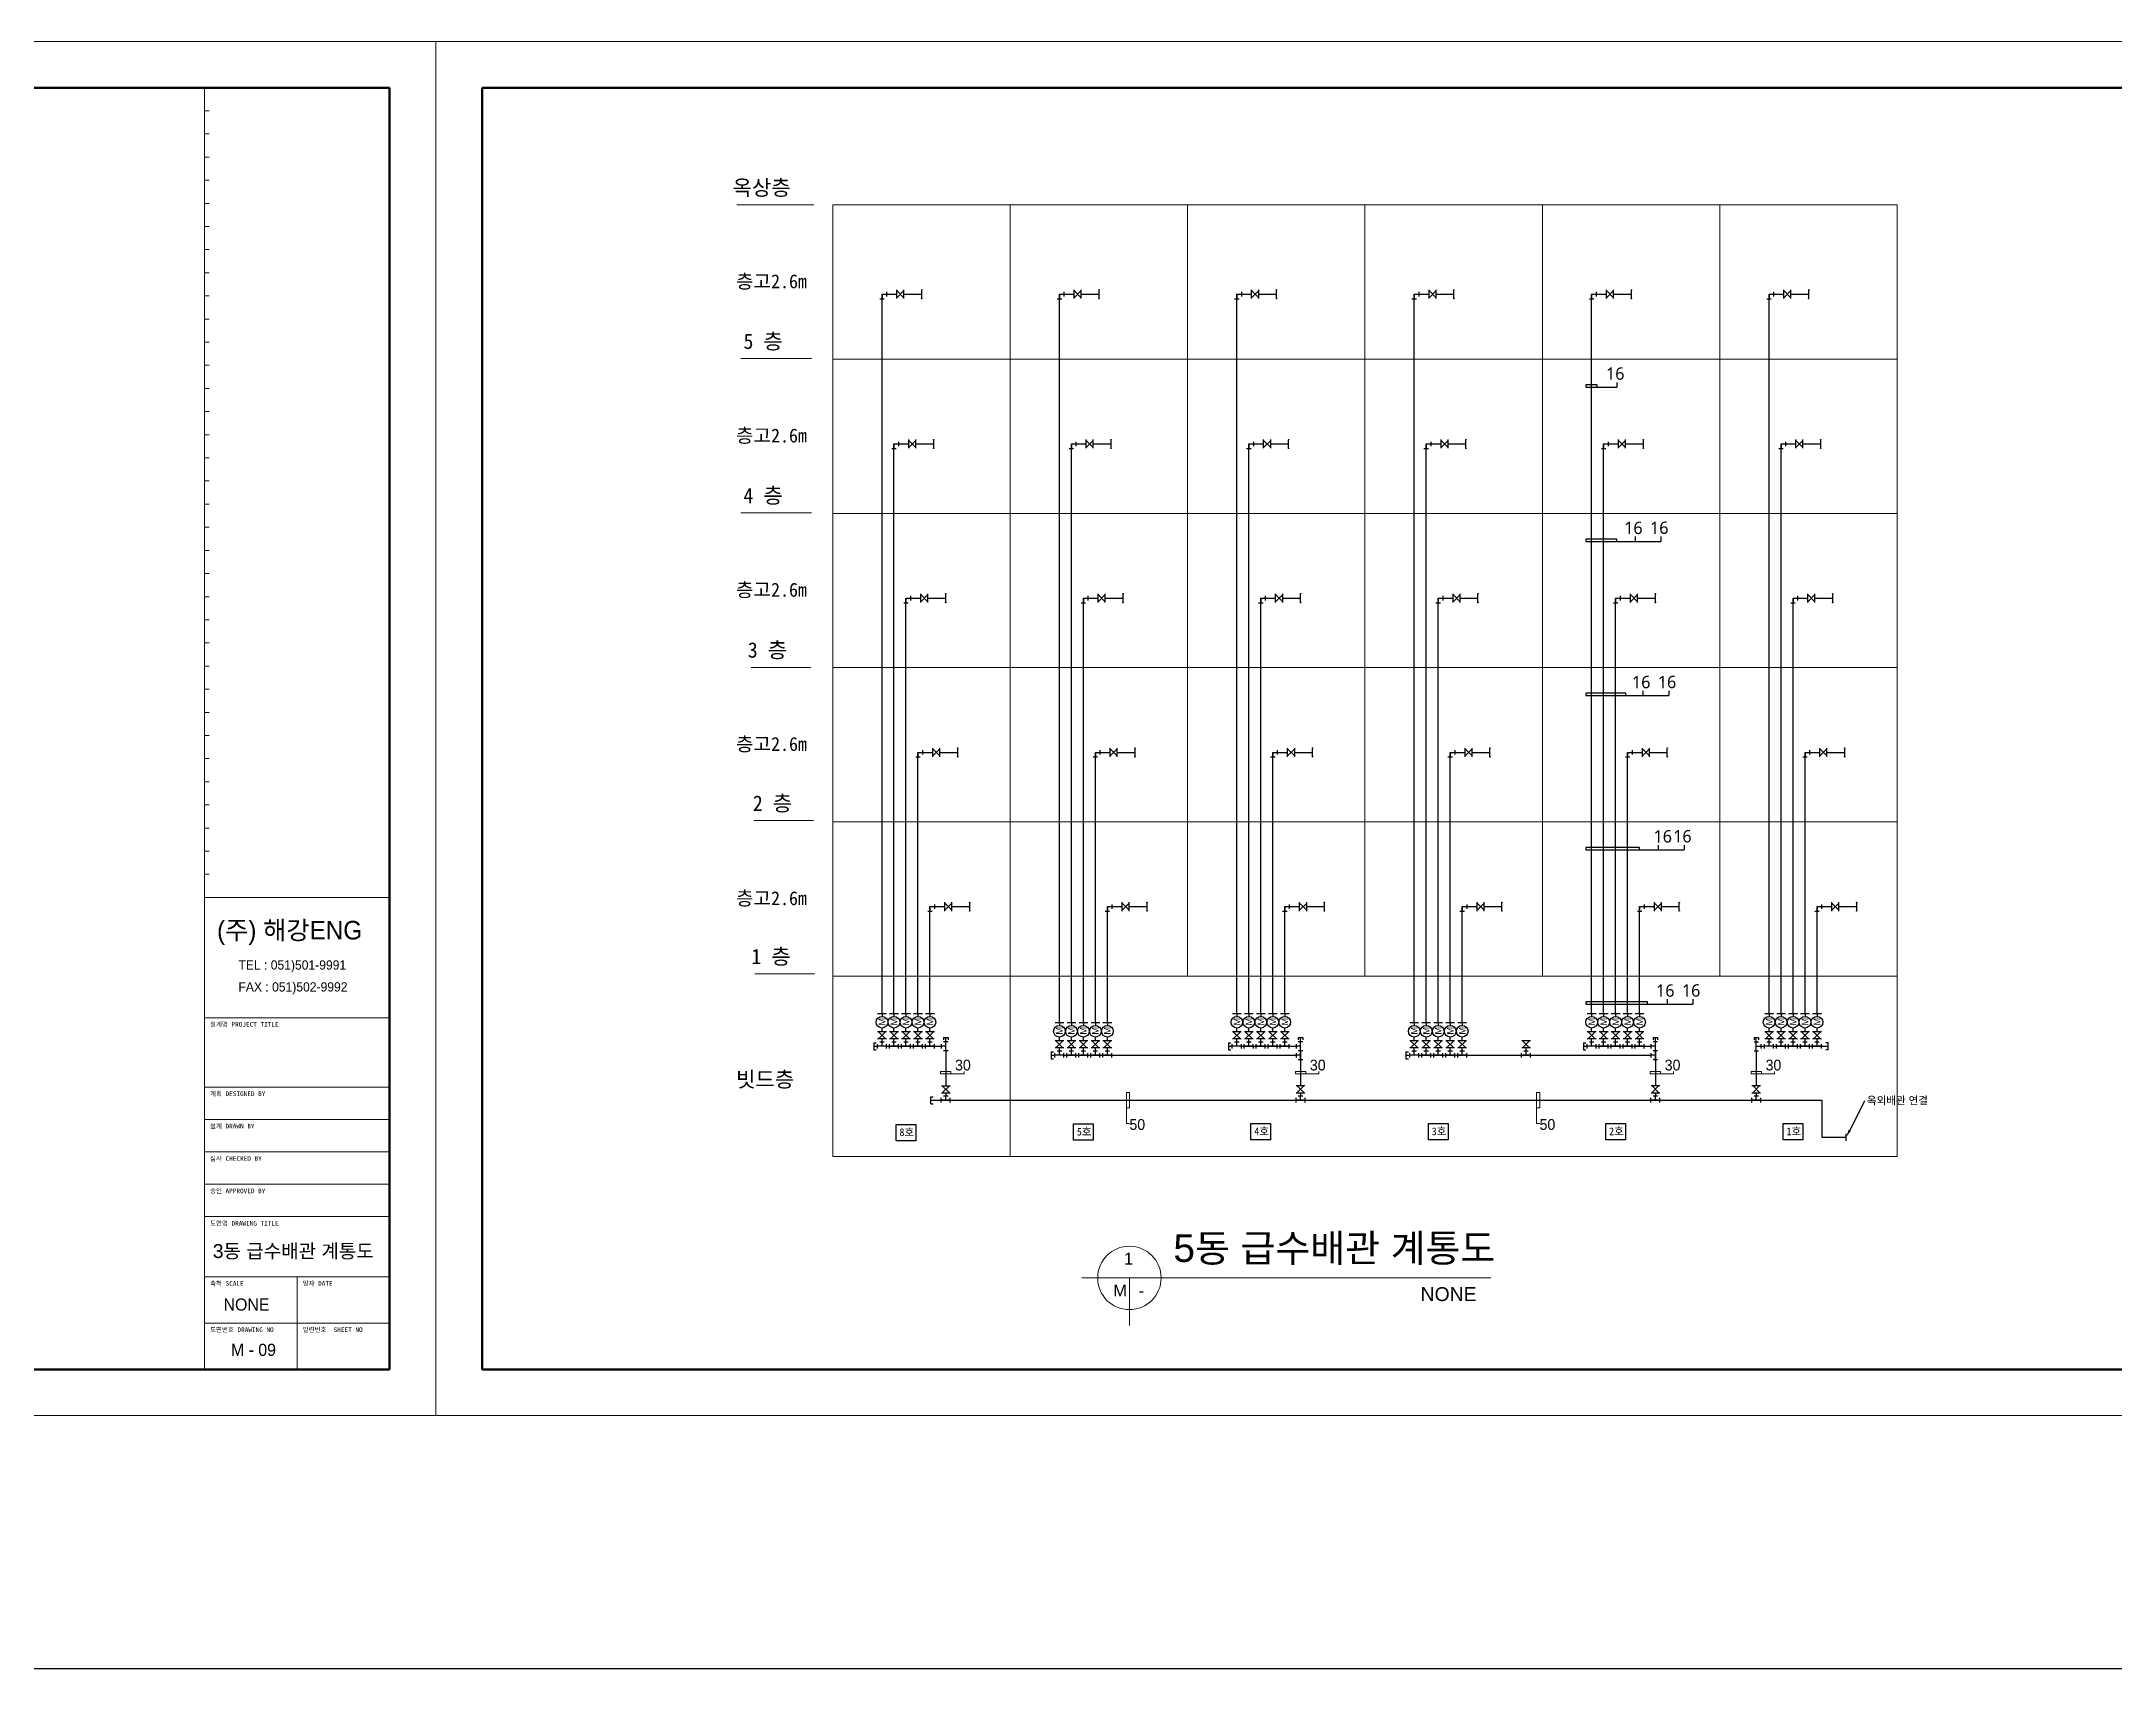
# Model space of a CAD drawing. Header units: millimetres. Extents: x 77978 to 1977917, y -128530 to 383426.
# Drawn here: x 1303329 to 1437707, y 65293 to 170793 of the extents above; entities that cross this region are included whole.
import ezdxf
from ezdxf import colors
from ezdxf.entities.mleader import LeaderData, LeaderLine
from ezdxf.math import Vec2, Vec3

# ---------------------------------------------------------------- set-up
doc = ezdxf.new("R2010")
doc.units = ezdxf.units.MM
doc.header["$LTSCALE"] = 20
doc.layers.get('0').update_dxf_attribs({"lineweight": 0})
for name, color, linetype in [('TEXT', 2, 'Continuous'), ('TXT', 2, 'Continuous'), ('급수부품', 2, 'Continuous')]:
    doc.layers.add(name, color=color, linetype=linetype)
doc.layers.add('급수', color=3, linetype='Continuous', lineweight=30)
doc.layers.add('치수선', color=1, linetype='Continuous', lineweight=0)
doc.styles.add('Arial', font='arial.ttf')
doc.styles.get("Standard").update_dxf_attribs({"font": 'arial.ttf'})
doc.styles.add('TEXT', font='arial.ttf')
doc.styles.add('굴림1', font='', dxfattribs={"height": 1})
doc.styles.add('굴림1000', font='', dxfattribs={"height": 1000})
doc.styles.add('굴림2', font='gulim.ttc', dxfattribs={"height": 2})
doc.styles.add('굴림500', font='', dxfattribs={"height": 500})
doc.styles.add('굴림700', font='gulim.ttc', dxfattribs={"height": 700})
doc.styles.add('수도공사', font='malgun.ttf', dxfattribs={"height": 300})
doc.styles.get('굴림1').set_extended_font_data('GulimChe')
doc.styles.get('굴림1000').set_extended_font_data('GulimChe')
doc.styles.get('굴림500').set_extended_font_data('GulimChe')

# ---------------------------------------------------------------- blocks, each defined once
blk = doc.blocks.new('A$C6c9ffb24')
at = {"layer": '급수부품'}
for p, q in [((0, 226.59), (-156, 226.59)), ((0, -226.59), (-156, -226.59))]:
    blk.add_line(p, q, dxfattribs=at)
at = {"layer": '급수부품', "linetype": 'Continuous'}
blk.add_line((0, -226.59), (0, 226.59), dxfattribs=at)
blk = doc.blocks.new('A$C701459fe')
at = {"layer": '급수부품'}
for p, q in [((0, -283), (0, 284)), ((0, 233), (460, -232)), ((460, 233), (0, -232)), ((460, -283), (460, 284))]:
    blk.add_line(p, q, dxfattribs=at)
blk = doc.blocks.new('A$C7031d5a0')
at = {"layer": '급수부품'}
for p, q in [((-292, -146), (-293, 146)), ((292, 0), (-292, 0)), ((-146, 292), (146, 293)), ((0, 0), (0, 292)), ((293, -146), (292, 146))]:
    blk.add_line(p, q, dxfattribs=at)
blk = doc.blocks.new('A$C510d21a0')
at = {"layer": '급수부품', "color": 2, "linetype": 'ByBlock'}
for p, q in [((284, 1160), (-284, 1160)), ((284, 0), (-284, 0)), ((0, 1160), (0, 993)), ((0, 0), (0, 236))]:
    blk.add_line(p, q, dxfattribs=at)
blk.add_circle((0, 615), 378, dxfattribs=at)
at = {"layer": '급수부품', "linetype": 'ByBlock', "insert": (-211, 392), "char_height": 429, "attachment_point": 1, "rotation": 90, "style": '수도공사'}
blk.add_mtext_dynamic_manual_height_columns('M', width=174.7, gutter_width=841, heights=[0], dxfattribs=at)
blk = doc.blocks.new('G$C5648E7D3')
at = {"layer": '급수부품'}
for p, q in [((-284, 465), (284, 465)), ((-284, 0), (284, 0)), ((-233, 0), (233, 465)), ((-233, 465), (233, 0))]:
    blk.add_line(p, q, dxfattribs=at)
blk = doc.blocks.new('A$C8178ee6f')
at = {"layer": '급수부품'}
for p, q in [((0, 0), (0, -293)), ((0, 0), (293, 0)), ((293, 146), (293, -146)), ((-146, -293), (146, -293))]:
    blk.add_line(p, q, dxfattribs=at)
blk = doc.blocks.new('상수도 도각-다중')
at = {"lineweight": 100}
for p, q in [((123000, 86100), (3000, 86100)), ((3000, 86100), (3000, 3000)), ((123000, 3000), (123000, 86100)), ((3000, 3000), (123000, 3000))]:
    blk.add_line(p, q, dxfattribs=at)
for p, q in [((111000, 84600), (111300, 84600)), ((111000, 83100), (111300, 83100)), ((111000, 81600), (111300, 81600)), ((111000, 80100), (111300, 80100)), ((111000, 78600), (111300, 78600)), ((111000, 77100), (111300, 77100)), ((111000, 75600), (111300, 75600)), ((111000, 74100), (111300, 74100)), ((111000, 72600), (111300, 72600)), ((111000, 71100), (111300, 71100)), ((111000, 69600), (111300, 69600)), ((111000, 68100), (111300, 68100)), ((111000, 66600), (111300, 66600)), ((111000, 65100), (111300, 65100)), ((111000, 63600), (111300, 63600)), ((111000, 62100), (111300, 62100)), ((111000, 60600), (111300, 60600)), ((111000, 59100), (111300, 59100)), ((111000, 57600), (111300, 57600)), ((111000, 56100), (111300, 56100)), ((111000, 54600), (111300, 54600)), ((111000, 53100), (111300, 53100)), ((111000, 51600), (111300, 51600)), ((111000, 50100), (111300, 50100)), ((111000, 48600), (111300, 48600)), ((111000, 47100), (111300, 47100)), ((111000, 45600), (111300, 45600)), ((111000, 44100), (111300, 44100)), ((111000, 42600), (111300, 42600)), ((111000, 41100), (111300, 41100)), ((111000, 39600), (111300, 39600)), ((111000, 38100), (111300, 38100)), ((111000, 36600), (111300, 36600)), ((111000, 35100), (111300, 35100)), ((111000, 33600), (123000, 33600)), ((117000, 9000), (117000, 3000))]:
    blk.add_line(p, q)
at = {"lineweight": 9}
for p, q in [((111000, 25800), (123000, 25800)), ((111000, 21300), (123000, 21300)), ((111000, 19200), (123000, 19200)), ((111000, 17100), (123000, 17100)), ((111000, 15000), (123000, 15000)), ((111000, 12900), (123000, 12900)), ((111000, 9000), (123000, 9000)), ((111000, 6000), (123000, 6000))]:
    blk.add_line(p, q, dxfattribs=at)
for points in [[(0, 0), (126000, 0), (126000, 89100), (0, 89100)], [(111000, 86100), (111300, 86100)]]:
    blk.add_lwpolyline(points, close=True)
blk.add_lwpolyline([(111000, 3000), (111000, 33600), (111000, 86100)])
at = {"attachment_point": 1}
for s, width, gutter_width, insert, char_height, style in [('(주) 해강ENG', 10184.59, 5000, (111815, 32076), 1200, '굴림2'), ('TEL : 051)501-9991', 8798.85, 5000, (113201, 29520), 600, '굴림2'), ('FAX : 051)502-9992', 8798.94, 5000, (113201, 28098), 600, '굴림2'), ('설계명 PROJECT TITLE', 4641.75, 2500, (111358, 25522), 300, '굴림1'), ('계획 DESIGNED BY', 4641.75, 2500, (111358, 21022), 300, '굴림1'), ('설계 DRAWN BY', 4641.75, 2500, (111358, 18922), 300, '굴림1'), ('심사 CHECKED BY', 4641.75, 2500, (111358, 16822), 300, '굴림1'), ('승인 APPROVED BY', 4641.75, 2500, (111358, 14722), 300, '굴림1'), ('도면명 DRAWING TITLE', 4641.75, 2500, (111358, 12622), 300, '굴림1'), ('축척 SCALE', 3385.63, 2500, (111358, 8722), 300, '굴림1'), ('일자 DATE', 3016.89, 2500, (117358, 8722), 300, '굴림1'), ('도면번호 DRAWING NO', 4125.03, 2500, (111358, 5722), 300, '굴림1'), ('일련번호  SHEET NO', 3753.35, 2500, (117358, 5722), 300, '굴림1')]:
    blk.add_mtext_dynamic_manual_height_columns(s, width=width, gutter_width=gutter_width, heights=[0], dxfattribs=dict(at, insert=insert, char_height=char_height, style=style))

msp = doc.modelspace()

# ---------------------------------------------------------------- linework, layer by layer
for p, q in [((1348401.3, 160190.3), (1353387.3, 160190.3)), ((1348672.3, 150228.6), (1353241.9, 150228.6)), ((1348672.3, 140228.6), (1353241.9, 140228.6)), ((1349331.3, 130210.8), (1353195.1, 130210.8)), ((1349501.4, 120274.5), (1353365.2, 120274.5)), ((1366117.3, 120195.3), (1354617.3, 120195.3)), ((1423617.3, 120195.3), (1366117.3, 120195.3)), ((1349564.1, 110339.8), (1353427.9, 110339.8)), ((1366117.3, 110195.3), (1354617.3, 110195.3)), ((1423617.3, 110195.3), (1366117.3, 110195.3)), ((1366117.3, 98495.3), (1354617.3, 98495.3)), ((1423617.3, 98495.3), (1366117.3, 98495.3))]:
    msp.add_line(p, q)
at = {"linetype": 'Continuous'}
for p, q in [((1366117.3, 160195.3), (1354617.3, 160195.3)), ((1354617.3, 160190.3), (1354617.3, 98495.3)), ((1423617.3, 160195.3), (1366117.3, 160195.3)), ((1366117.3, 160195.3), (1366117.3, 98495.3)), ((1377617.3, 160195.3), (1377617.3, 110195.3)), ((1389117.3, 160195.3), (1389117.3, 110195.3)), ((1400617.3, 160195.3), (1400617.3, 110195.3)), ((1412117.3, 160195.3), (1412117.3, 110195.3)), ((1423617.3, 160195.3), (1423617.3, 98495.3)), ((1366117.3, 150195.3), (1354617.3, 150195.3)), ((1423617.3, 150195.3), (1366117.3, 150195.3)), ((1366117.3, 140195.3), (1354617.3, 140195.3)), ((1423617.3, 140195.3), (1366117.3, 140195.3)), ((1366117.3, 130195.3), (1354617.3, 130195.3)), ((1423617.3, 130195.3), (1366117.3, 130195.3))]:
    msp.add_line(p, q, dxfattribs=at)
at = {"color": 4}
for p, q in [((1370765.6, 90622.7), (1397289, 90622.7)), ((1373851.3, 90622.7), (1373851.3, 87537))]:
    msp.add_line(p, q, dxfattribs=at)
msp.add_circle((1373851.3, 90622.7), 2057.1, dxfattribs=at)
at = {"layer": 'TEXT'}
for points in [[(1358732, 100572.3), (1360003.9, 100572.3), (1360003.9, 99520.8), (1358732, 99520.8)], [(1370232.1, 100604.8), (1371504, 100604.8), (1371504, 99553.3), (1370232.1, 99553.3)], [(1381732.1, 100623.3), (1383004, 100623.3), (1383004, 99571.8), (1381732.1, 99571.8)], [(1393232.1, 100623.3), (1394504, 100623.3), (1394504, 99571.8), (1393232.1, 99571.8)], [(1404732.1, 100623.3), (1406004, 100623.3), (1406004, 99571.8), (1404732.1, 99571.8)], [(1416232.1, 100623.3), (1417504, 100623.3), (1417504, 99571.8), (1416232.1, 99571.8)]]:
    msp.add_lwpolyline(points, close=True, dxfattribs=at)
at = {"layer": 'TXT', "linetype": 'ByBlock'}
for p, q in [((1404171.5, 148529.8), (1403441.6, 148529.4)), ((1403441.6, 148529.4), (1403441.6, 148379.4)), ((1403441.6, 148379.4), (1404171.5, 148379.8)), ((1404171.5, 148379.8), (1404171.5, 148529.8)), ((1405441, 138529.6), (1403441.6, 138529.4)), ((1403441.6, 138529.4), (1403441.6, 138379.4)), ((1405441, 138379.6), (1405441, 138529.6)), ((1403441.6, 138379.4), (1405441, 138379.6)), ((1406021.5, 128529.8), (1403441.6, 128529.4)), ((1403441.6, 128529.4), (1403441.6, 128379.4)), ((1403441.6, 128379.4), (1406021.5, 128379.8)), ((1406021.5, 128379.8), (1406021.5, 128529.8)), ((1406913.5, 118529.2), (1403441.5, 118529.4)), ((1403441.5, 118529.4), (1403441.5, 118379.4)), ((1403441.5, 118379.4), (1406913.5, 118379.2)), ((1406913.5, 118379.2), (1406913.5, 118529.2)), ((1407440.3, 108529.8), (1403441.5, 108529.4)), ((1403441.5, 108529.4), (1403441.5, 108379.4)), ((1403441.5, 108379.4), (1407440.3, 108379.8)), ((1407440.3, 108379.8), (1407440.3, 108529.8))]:
    msp.add_line(p, q, dxfattribs=at)
at = {"layer": 'TXT'}
for p, q in [((1403441.6, 148379.4), (1405454.7, 148379.4)), ((1405454.7, 148689.8), (1405454.7, 148379.4)), ((1406631.3, 138689.5), (1406631.3, 138379.2)), ((1408305.7, 138689.5), (1408305.7, 138379.2)), ((1403441.6, 138379.4), (1408305.7, 138379.2)), ((1403441.6, 128379.4), (1408811.7, 128379.4)), ((1407137.3, 128689.8), (1407137.3, 128379.4)), ((1408811.7, 128689.8), (1408811.7, 128379.4)), ((1403441.5, 118379.4), (1409807.4, 118378.7)), ((1408132.9, 118689.1), (1408132.9, 118378.7)), ((1409807.4, 118689.1), (1409807.4, 118378.7)), ((1403441.5, 108379.4), (1410372.1, 108379.4)), ((1408697.7, 108689.8), (1408697.7, 108379.4)), ((1410372.1, 108689.8), (1410372.1, 108379.4))]:
    msp.add_line(p, q, dxfattribs=at)
at = {"layer": '급수'}
for p, q in [((1360388, 154140.6), (1360388, 154668.1)), ((1371888, 154140.6), (1371888, 154668.1)), ((1383388, 154140.6), (1383388, 154668.1)), ((1394888, 154140.6), (1394888, 154668.1)), ((1406388, 154140.6), (1406388, 154668.2)), ((1417888, 154140.6), (1417888, 154668.1)), ((1357813.8, 107747.1), (1357813.9, 154404.5)), ((1369313.9, 107162.1), (1369313.9, 154404.5)), ((1380813.8, 107747.1), (1380813.9, 154404.5)), ((1392313.8, 107162.1), (1392313.9, 154404.5)), ((1403813.8, 107747.1), (1403813.9, 154404.5)), ((1415313.8, 107747.1), (1415313.9, 154404.5)), ((1358590.8, 107747.1), (1358590.9, 144695.3)), ((1361164.9, 144431.5), (1361165, 144959)), ((1370090.9, 107162.1), (1370090.9, 144695.3)), ((1372664.9, 144431.5), (1372665, 144959)), ((1381590.8, 107747.1), (1381590.9, 144695.3)), ((1384164.9, 144431.5), (1384165, 144959)), ((1393090.8, 107162.1), (1393090.9, 144695.3)), ((1395664.9, 144431.5), (1395665, 144959)), ((1404590.8, 107747.1), (1404590.9, 144695.3)), ((1407164.9, 144431.5), (1407165, 144959)), ((1416090.8, 107747.1), (1416090.9, 144695.3)), ((1418664.9, 144431.5), (1418665, 144959)), ((1359367.9, 107747), (1359368, 134695.3)), ((1361942, 134431.5), (1361942.1, 134959)), ((1370868.1, 107162), (1370868, 134695.3)), ((1373442, 134431.5), (1373442.1, 134959)), ((1382367.9, 107747), (1382368, 134695.3)), ((1384942, 134431.5), (1384942.1, 134959)), ((1393867.9, 107162), (1393868, 134695.3)), ((1396442, 134431.5), (1396442.1, 134959)), ((1405367.9, 107747), (1405368, 134695.3)), ((1407942, 134431.5), (1407942.1, 134959)), ((1416867.9, 107747), (1416868, 134695.3)), ((1419442, 134431.5), (1419442.1, 134959)), ((1360145.1, 107747), (1360145.1, 124695.3)), ((1362719.2, 124431.5), (1362719.2, 124959)), ((1371645.2, 107162), (1371645.1, 124695.3)), ((1374219.2, 124431.5), (1374219.2, 124959)), ((1383145.1, 107747), (1383145.1, 124695.3)), ((1385719.2, 124431.5), (1385719.2, 124959)), ((1394645.1, 107162), (1394645.1, 124695.3)), ((1397219.2, 124431.5), (1397219.2, 124959)), ((1406145.1, 107747), (1406145.1, 124695.3)), ((1408719.2, 124431.5), (1408719.2, 124959)), ((1417645.1, 107747), (1417645.1, 124695.3)), ((1420219.2, 124431.5), (1420219.2, 124959)), ((1360922.2, 107747), (1360922.2, 114695.3)), ((1363496.3, 114431.5), (1363496.3, 114959)), ((1372422.3, 107162), (1372422.2, 114695.3)), ((1374996.3, 114431.5), (1374996.3, 114959)), ((1383922.2, 107747), (1383922.2, 114695.3)), ((1386496.3, 114431.5), (1386496.3, 114959)), ((1395422.2, 107162), (1395422.2, 114695.3)), ((1397996.3, 114431.5), (1397996.3, 114959)), ((1406922.2, 107747), (1406922.2, 114695.3)), ((1409496.3, 114431.5), (1409496.3, 114959)), ((1418422.2, 107747), (1418422.2, 114695.3)), ((1420996.3, 114431.5), (1420996.3, 114959)), ((1357813.6, 106586.7), (1357813.6, 106586.7)), ((1357813.6, 106353.5), (1357813.6, 106354.5)), ((1358590.8, 106353.3), (1358590.8, 106354.7)), ((1359367.9, 106353.2), (1359367.9, 106354.6)), ((1360145, 106353.2), (1360145, 106354.6)), ((1360922.2, 106353.2), (1360922.2, 106354.6)), ((1361945.8, 105933.2), (1361945.8, 106211.9)), ((1380813.7, 106586.7), (1380813.7, 106586.7)), ((1380813.7, 106353.4), (1380813.7, 106354.5)), ((1381590.9, 106353.3), (1381590.9, 106354.6)), ((1382368, 106353.2), (1382368, 106354.5)), ((1383145.2, 106353.2), (1383145.2, 106354.5)), ((1383922.3, 106353.2), (1383922.3, 106354.5)), ((1384945.9, 105933.1), (1384945.9, 106211.9)), ((1403813.7, 106586.6), (1403813.7, 106586.6)), ((1403813.7, 106353.4), (1403813.7, 106354.4)), ((1404590.9, 106353.2), (1404590.9, 106354.6)), ((1405368, 106353.1), (1405368, 106354.5)), ((1406145.2, 106353.1), (1406145.2, 106354.5)), ((1406922.3, 106353.1), (1406922.3, 106354.5)), ((1407945.9, 105933.1), (1407945.9, 106211.8)), ((1414484.8, 105933.2), (1414484.8, 106212)), ((1415313.7, 106586.6), (1415313.7, 106586.6)), ((1415313.7, 106353.4), (1415313.7, 106354.4)), ((1416090.9, 106353.2), (1416090.9, 106354.6)), ((1416868, 106353.1), (1416868, 106354.5)), ((1417645.2, 106353.1), (1417645.2, 106354.5)), ((1418422.3, 106353.1), (1418422.3, 106354.5)), ((1357277.1, 105642.6), (1357521.3, 105642.6)), ((1357813.5, 105935.1), (1357813.6, 106121.4)), ((1358106.3, 105642.6), (1361653.3, 105642.5)), ((1358590.7, 105935.2), (1358590.7, 106121.4)), ((1359367.7, 105935), (1359367.7, 106121.3)), ((1359367.9, 105935.1), (1359367.9, 106121.3)), ((1360144.8, 105935), (1360144.8, 106121.3)), ((1360145, 105935.1), (1360145, 106121.3)), ((1360922, 105935), (1360922, 106121.3)), ((1360922.1, 105935.1), (1360922.2, 106121.3)), ((1361945.8, 105349.2), (1361945.8, 103087.1)), ((1368777.3, 105057.6), (1369021.4, 105057.6)), ((1369313.7, 106001.6), (1369313.7, 106001.6)), ((1369313.7, 105768.4), (1369313.7, 105769.4)), ((1369313.7, 105350), (1369313.7, 105536.3)), ((1369606.4, 105057.5), (1384653.3, 105055.1)), ((1370090.9, 105768.2), (1370090.9, 105769.6)), ((1370090.9, 105350.1), (1370090.9, 105536.3)), ((1370867.8, 105349.9), (1370867.8, 105536.2)), ((1370868, 105768.1), (1370868, 105769.5)), ((1370868, 105350), (1370868, 105536.2)), ((1371645, 105349.9), (1371645, 105536.2)), ((1371645.1, 105350), (1371645.2, 105536.2)), ((1371645.2, 105768.1), (1371645.2, 105769.5)), ((1372422.1, 105349.9), (1372422.1, 105536.2)), ((1372422.3, 105768.1), (1372422.3, 105769.5)), ((1372422.3, 105350), (1372422.3, 105536.2)), ((1380277.3, 105642.6), (1380521.4, 105642.6)), ((1380813.7, 105935), (1380813.7, 106121.3)), ((1381106.4, 105642.6), (1384653.4, 105642.4)), ((1381590.9, 105935.2), (1381590.9, 106121.3)), ((1382367.8, 105934.9), (1382367.8, 106121.2)), ((1382368, 105935.1), (1382368, 106121.2)), ((1383145, 105934.9), (1383145, 106121.2)), ((1383145.1, 105935.1), (1383145.2, 106121.2)), ((1383922.1, 105934.9), (1383922.1, 106121.2)), ((1383922.3, 105935.1), (1383922.3, 106121.2)), ((1384946, 105349.9), (1384946, 103087.8)), ((1391777.3, 105057.5), (1392021.4, 105057.5)), ((1392313.7, 106001.6), (1392313.7, 106001.6)), ((1392313.7, 105768.4), (1392313.7, 105769.4)), ((1392313.7, 105350), (1392313.7, 105536.2)), ((1392606.4, 105057.5), (1407653.3, 105055)), ((1393090.9, 105768.2), (1393090.9, 105769.6)), ((1393090.9, 105350.1), (1393090.9, 105536.2)), ((1393867.8, 105349.9), (1393867.8, 105536.1)), ((1393868, 105768.1), (1393868, 105769.5)), ((1393868, 105350), (1393868, 105536.1)), ((1394645, 105349.9), (1394645, 105536.1)), ((1394645.1, 105350), (1394645.2, 105536.1)), ((1394645.2, 105768.1), (1394645.2, 105769.5)), ((1395422.1, 105349.9), (1395422.1, 105536.1)), ((1395422.3, 105768.1), (1395422.3, 105769.5)), ((1395422.3, 105350), (1395422.3, 105536.1)), ((1399562.4, 105768.7), (1399562.4, 105770.2)), ((1399562.4, 105056.2), (1399562.4, 105536.8)), ((1403277.3, 105642.5), (1403521.4, 105642.5)), ((1403813.7, 105935), (1403813.7, 106121.2)), ((1404106.4, 105642.5), (1407653.4, 105642.4)), ((1404590.9, 105935.1), (1404590.9, 106121.2)), ((1405367.8, 105934.9), (1405367.8, 106121.1)), ((1405368, 105935), (1405368, 106121.1)), ((1406145, 105934.9), (1406145, 106121.1)), ((1406145.1, 105935), (1406145.2, 106121.1)), ((1406922.1, 105934.9), (1406922.1, 106121.1)), ((1406922.3, 105935), (1406922.3, 106121.1)), ((1407946, 105349.8), (1407946, 103087.8)), ((1414484.8, 105350), (1414484.8, 103087.9)), ((1414777.3, 105642.5), (1415021.4, 105642.5)), ((1415313.7, 105935), (1415313.7, 106121.2)), ((1415606.4, 105642.5), (1419153.4, 105642.4)), ((1416090.9, 105935.1), (1416090.9, 106121.2)), ((1416867.8, 105934.9), (1416867.8, 106121.1)), ((1416868, 105935), (1416868, 106121.1)), ((1417645, 105934.9), (1417645, 106121.1)), ((1417645.1, 105935), (1417645.2, 106121.1)), ((1418422.1, 105934.9), (1418422.1, 106121.1)), ((1418422.3, 105935), (1418422.3, 106121.1)), ((1360975.6, 102143.9), (1366117.3, 102143.9)), ((1361945.8, 102854.4), (1361945.8, 102854.4)), ((1361945.8, 102621.8), (1361945.8, 102435.6)), ((1366117.3, 102143.9), (1418732.5, 102143.9)), ((1384946, 102855.2), (1384946, 102855.2)), ((1384946, 102622.5), (1384946, 102436.3)), ((1407946, 102855.1), (1407946, 102855.1)), ((1407946, 102622.5), (1407946, 102436.3)), ((1414484.8, 102855.3), (1414484.8, 102855.3)), ((1414484.8, 102622.6), (1414484.8, 102436.4)), ((1418732.5, 102143.9), (1418732.5, 99746.2)), ((1418732.5, 99746.2), (1420308.9, 99746.2))]:
    msp.add_line(p, q, dxfattribs=at)
at = {"layer": '급수', "linetype": 'ByBlock', "ltscale": 0.3}
for p, q in [((1357813.9, 154404.5), (1358773.6, 154404.3)), ((1359234, 154405.1), (1360388, 154405.1)), ((1369313.9, 154404.5), (1370273.6, 154404.3)), ((1370734, 154405.1), (1371888, 154405.1)), ((1380813.9, 154404.5), (1381773.6, 154404.3)), ((1382234, 154405.1), (1383388, 154405.1)), ((1392313.9, 154404.5), (1393273.6, 154404.3)), ((1393734, 154405.1), (1394888, 154405.1)), ((1403813.9, 154404.5), (1404773.6, 154404.3)), ((1405234, 154405.1), (1406388, 154405.1)), ((1415313.9, 154404.5), (1416273.6, 154404.3)), ((1416734, 154405.1), (1417888, 154405.1)), ((1358590.9, 144695.3), (1359550.6, 144695.2)), ((1360011, 144695.9), (1361164.9, 144695.9)), ((1370090.9, 144695.3), (1371050.6, 144695.2)), ((1371511, 144695.9), (1372664.9, 144695.9)), ((1381590.9, 144695.3), (1382550.6, 144695.2)), ((1383011, 144695.9), (1384164.9, 144695.9)), ((1393090.9, 144695.3), (1394050.6, 144695.2)), ((1394511, 144695.9), (1395664.9, 144695.9)), ((1404590.9, 144695.3), (1405550.6, 144695.2)), ((1406011, 144695.9), (1407165, 144695.9)), ((1416090.9, 144695.3), (1417050.6, 144695.2)), ((1417511, 144695.9), (1418664.9, 144695.9)), ((1359368, 134695.3), (1360327.7, 134695.2)), ((1360788.1, 134695.9), (1361942.1, 134695.9)), ((1370868, 134695.3), (1371827.7, 134695.2)), ((1372288.1, 134695.9), (1373442.1, 134695.9)), ((1382368, 134695.3), (1383327.7, 134695.2)), ((1383788.1, 134695.9), (1384942.1, 134695.9)), ((1393868, 134695.3), (1394827.7, 134695.2)), ((1395288.1, 134695.9), (1396442.1, 134695.9)), ((1405368, 134695.3), (1406327.7, 134695.2)), ((1406788.1, 134695.9), (1407942.1, 134695.9)), ((1416868, 134695.3), (1417827.7, 134695.2)), ((1418288.1, 134695.9), (1419442.1, 134695.9)), ((1360145.1, 124695.3), (1361104.8, 124695.2)), ((1361565.2, 124695.9), (1362719.2, 124695.9)), ((1371645.1, 124695.3), (1372604.8, 124695.2)), ((1373065.2, 124695.9), (1374219.2, 124695.9)), ((1383145.1, 124695.3), (1384104.8, 124695.2)), ((1384565.2, 124695.9), (1385719.2, 124695.9)), ((1394645.1, 124695.3), (1395604.8, 124695.2)), ((1396065.2, 124695.9), (1397219.2, 124695.9)), ((1406145.1, 124695.3), (1407104.8, 124695.2)), ((1407565.2, 124695.9), (1408719.2, 124695.9)), ((1417645.1, 124695.3), (1418604.8, 124695.2)), ((1419065.2, 124695.9), (1420219.2, 124695.9)), ((1360922.2, 114695.3), (1361881.9, 114695.2)), ((1362342.3, 114695.9), (1363496.3, 114695.9)), ((1372422.2, 114695.3), (1373381.9, 114695.2)), ((1373842.3, 114695.9), (1374996.3, 114695.9)), ((1383922.2, 114695.3), (1384881.9, 114695.2)), ((1385342.3, 114695.9), (1386496.3, 114695.9)), ((1395422.2, 114695.3), (1396381.9, 114695.2)), ((1396842.3, 114695.9), (1397996.3, 114695.9)), ((1406922.2, 114695.3), (1407881.9, 114695.2)), ((1408342.3, 114695.9), (1409496.3, 114695.9)), ((1418422.2, 114695.3), (1419381.9, 114695.2)), ((1419842.3, 114695.9), (1420996.3, 114695.9))]:
    msp.add_line(p, q, dxfattribs=at)
at = {"layer": '급수', "color": 5}
msp.add_line((78096.9, 65293.2), (1977917.3, 65293.2), dxfattribs=at)
at = {"layer": '급수'}
for centre in [(1360388, 154688.1), (1371888, 154688.1), (1383388, 154688.1), (1394888, 154688.1), (1406388, 154688.2), (1417888, 154688.1), (1360388, 154120.6), (1371888, 154120.6), (1383388, 154120.6), (1394888, 154120.6), (1406388, 154120.6), (1417888, 154120.6), (1361164.9, 144411.5), (1361165, 144979), (1372664.9, 144411.5), (1372665, 144979), (1384164.9, 144411.5), (1384165, 144979), (1395664.9, 144411.5), (1395665, 144979), (1407164.9, 144411.5), (1407165, 144979), (1418664.9, 144411.5), (1418665, 144979), (1361942, 134411.5), (1361942.1, 134979), (1373442, 134411.5), (1373442.1, 134979), (1384942, 134411.5), (1384942.1, 134979), (1396442, 134411.5), (1396442.1, 134979), (1407942, 134411.5), (1407942.1, 134979), (1419442, 134411.5), (1419442.1, 134979), (1362719.2, 124979), (1374219.2, 124979), (1385719.2, 124979), (1397219.2, 124979), (1408719.2, 124979), (1420219.2, 124979), (1362719.2, 124411.5), (1374219.2, 124411.5), (1385719.2, 124411.5), (1397219.2, 124411.5), (1408719.2, 124411.5), (1420219.2, 124411.5), (1363496.3, 114979), (1363496.3, 114411.5), (1374996.3, 114979), (1374996.3, 114411.5), (1386496.3, 114979), (1386496.3, 114411.5), (1397996.3, 114979), (1397996.3, 114411.5), (1409496.3, 114979), (1409496.3, 114411.5), (1420996.3, 114979), (1420996.3, 114411.5)]:
    msp.add_circle(centre, 15, dxfattribs=at)
at = {"layer": '급수부품'}
for p, q in [((1361799.6, 106211.9), (1361799.6, 106055.9)), ((1361799.6, 106211.9), (1362092.1, 106211.9)), ((1362092.1, 106211.9), (1362092.1, 106055.9)), ((1384799.7, 106211.9), (1384799.7, 106055.9)), ((1384799.7, 106211.9), (1385092.2, 106211.9)), ((1385092.2, 106211.9), (1385092.2, 106055.9)), ((1407799.7, 106211.8), (1407799.7, 106055.8)), ((1407799.7, 106211.8), (1408092.2, 106211.8)), ((1408092.2, 106211.8), (1408092.2, 106055.8)), ((1414338.5, 106212), (1414338.5, 106056)), ((1414338.5, 106212), (1414631, 106212)), ((1414631, 106212), (1414631, 106056))]:
    msp.add_line(p, q, dxfattribs=at)
at = {"layer": '급수부품', "linetype": 'Continuous'}
msp.add_line((1420308.9, 99519.6), (1420308.9, 99972.7), dxfattribs=at)
at = {"layer": '치수선'}
for p, q in [((1363128.8, 103845.2), (1362283.8, 103844.4)), ((1363128.8, 103845.2), (1363128.8, 104014.2)), ((1386129, 103845.3), (1385284, 103844.5)), ((1386129, 103845.3), (1386129, 104014.3)), ((1409129, 103845.2), (1408284, 103844.4)), ((1409129, 103845.2), (1409129, 104014.2)), ((1415667.8, 103845.4), (1414822.8, 103844.7)), ((1415667.8, 103845.4), (1415667.8, 104014.4)), ((1373659.5, 102643.9), (1373659.5, 101643.9)), ((1373659.5, 102643.9), (1373859.5, 102643.9)), ((1373859.5, 102643.9), (1373859.5, 101643.9)), ((1400246.1, 102643.9), (1400246.1, 101643.9)), ((1400246.1, 102643.9), (1400446.1, 102643.9)), ((1400446.1, 102643.9), (1400446.1, 101643.9)), ((1373859.5, 101643.9), (1373659.5, 101643.9)), ((1373659.5, 101643.9), (1373659.5, 100643.9)), ((1400446.1, 101643.9), (1400246.1, 101643.9)), ((1400246.1, 101643.9), (1400246.1, 100643.9)), ((1373859.5, 100643.9), (1373659.5, 100643.9)), ((1400446.1, 100643.9), (1400246.1, 100643.9))]:
    msp.add_line(p, q, dxfattribs=at)
for points in [[(1362283.8, 103844.4), (1361607.8, 103844.4), (1361607.8, 104013.4), (1362283.8, 104013.4)], [(1385284, 103844.5), (1384608, 103844.5), (1384608, 104013.5), (1385284, 104013.5)], [(1408284, 103844.4), (1407608, 103844.4), (1407608, 104013.4), (1408284, 104013.4)], [(1414822.8, 103844.7), (1414146.8, 103844.7), (1414146.8, 104013.7), (1414822.8, 104013.7)]]:
    msp.add_lwpolyline(points, close=True, dxfattribs=at)

# ---------------------------------------------------------------- block references
at = {"color": 0}
for p in [(1202896.9, 81693.2), (1328896.9, 81693.2)]:
    msp.add_blockref('상수도 도각-다중', p, dxfattribs=at)
at = {"layer": '급수'}
for name, p in [('A$C8178ee6f', (1357813.9, 154404.5)), ('A$C8178ee6f', (1369313.9, 154404.5)), ('A$C8178ee6f', (1380813.9, 154404.5)), ('A$C8178ee6f', (1392313.9, 154404.5)), ('A$C8178ee6f', (1403813.9, 154404.5)), ('A$C8178ee6f', (1415313.9, 154404.5)), ('A$C8178ee6f', (1358590.9, 144695.3)), ('A$C8178ee6f', (1370090.9, 144695.3)), ('A$C8178ee6f', (1381590.9, 144695.3)), ('A$C8178ee6f', (1393090.9, 144695.3)), ('A$C8178ee6f', (1404590.9, 144695.3)), ('A$C8178ee6f', (1416090.9, 144695.3)), ('A$C8178ee6f', (1359368, 134695.3)), ('A$C8178ee6f', (1370868, 134695.3)), ('A$C8178ee6f', (1382368, 134695.3)), ('A$C8178ee6f', (1393868, 134695.3)), ('A$C8178ee6f', (1405368, 134695.3)), ('A$C8178ee6f', (1416868, 134695.3)), ('A$C8178ee6f', (1360145.1, 124695.3)), ('A$C8178ee6f', (1371645.1, 124695.3)), ('A$C8178ee6f', (1383145.1, 124695.3)), ('A$C8178ee6f', (1394645.1, 124695.3)), ('A$C8178ee6f', (1406145.1, 124695.3)), ('A$C8178ee6f', (1417645.1, 124695.3)), ('A$C8178ee6f', (1360922.2, 114695.3)), ('A$C8178ee6f', (1372422.2, 114695.3)), ('A$C8178ee6f', (1383922.2, 114695.3)), ('A$C8178ee6f', (1395422.2, 114695.3)), ('A$C8178ee6f', (1406922.2, 114695.3)), ('A$C8178ee6f', (1418422.2, 114695.3)), ('A$C7031d5a0', (1357813.8, 105642.6)), ('A$C7031d5a0', (1358590.8, 105642.6)), ('A$C7031d5a0', (1359367.9, 105642.6)), ('A$C7031d5a0', (1360145.1, 105642.6)), ('A$C7031d5a0', (1360922.2, 105642.5)), ('A$C7031d5a0', (1369313.9, 105057.5)), ('A$C7031d5a0', (1370090.9, 105057.5)), ('A$C7031d5a0', (1370868.1, 105057.5)), ('A$C7031d5a0', (1371645.2, 105057.5)), ('A$C7031d5a0', (1372422.4, 105057.4)), ('A$C7031d5a0', (1380813.9, 105642.6)), ('A$C7031d5a0', (1381590.9, 105642.5)), ('A$C7031d5a0', (1382368.1, 105642.5)), ('A$C7031d5a0', (1383145.2, 105642.5)), ('A$C7031d5a0', (1383922.4, 105642.5)), ('A$C7031d5a0', (1392313.9, 105057.5)), ('A$C7031d5a0', (1393090.9, 105057.5)), ('A$C7031d5a0', (1393868.1, 105057.4)), ('A$C7031d5a0', (1394645.2, 105057.4)), ('A$C7031d5a0', (1395422.4, 105057.4)), ('A$C7031d5a0', (1399562.4, 105057.4)), ('A$C7031d5a0', (1403813.9, 105642.5)), ('A$C7031d5a0', (1404590.9, 105642.5)), ('A$C7031d5a0', (1405368.1, 105642.5)), ('A$C7031d5a0', (1406145.2, 105642.4)), ('A$C7031d5a0', (1406922.4, 105642.4)), ('A$C7031d5a0', (1415313.9, 105642.5)), ('A$C7031d5a0', (1416090.9, 105642.5)), ('A$C7031d5a0', (1416868.1, 105642.5)), ('A$C7031d5a0', (1417645.2, 105642.4)), ('A$C7031d5a0', (1418422.4, 105642.4)), ('A$C6c9ffb24', (1419153.4, 105642.4)), ('A$C7031d5a0', (1361945.8, 102143.1)), ('A$C7031d5a0', (1384946, 102143.8)), ('A$C7031d5a0', (1407946, 102143.8)), ('A$C7031d5a0', (1414484.9, 102143.9))]:
    msp.add_blockref(name, p, dxfattribs=at)
for name, p, rotation in [('A$C6c9ffb24', (1357277.1, 105642.6), 180), ('A$C6c9ffb24', (1368777.3, 105057.6), 180), ('A$C6c9ffb24', (1380277.3, 105642.6), 180), ('A$C6c9ffb24', (1391777.3, 105057.5), 180), ('A$C6c9ffb24', (1403277.3, 105642.5), 180), ('A$C7031d5a0', (1414484.8, 105642.5), 270)]:
    msp.add_blockref(name, p, dxfattribs=dict(at, rotation=rotation))
at = {"layer": '급수', "xscale": -1}
for name, p, rotation in [('A$C7031d5a0', (1361945.8, 105642.5), 89.99927643461882), ('A$C7031d5a0', (1384945.8, 105057.4), 89.99927643461882), ('A$C7031d5a0', (1384945.9, 105642.4), 89.99927643461882), ('A$C7031d5a0', (1407945.8, 105057.3), 89.99927643461882), ('A$C7031d5a0', (1407945.9, 105642.3), 89.99927643461884), ('A$C6c9ffb24', (1360975.6, 102143.9), 0.01731306274835921)]:
    msp.add_blockref(name, p, dxfattribs=dict(at, rotation=rotation))
at = {"layer": '급수부품'}
for name, p in [('A$C701459fe', (1358773.6, 154404.3)), ('A$C701459fe', (1370273.6, 154404.3)), ('A$C701459fe', (1381773.6, 154404.3)), ('A$C701459fe', (1393273.6, 154404.3)), ('A$C701459fe', (1404773.6, 154404.3)), ('A$C701459fe', (1416273.6, 154404.3)), ('A$C701459fe', (1359550.6, 144695.2)), ('A$C701459fe', (1371050.6, 144695.2)), ('A$C701459fe', (1382550.6, 144695.2)), ('A$C701459fe', (1394050.6, 144695.2)), ('A$C701459fe', (1405550.6, 144695.2)), ('A$C701459fe', (1417050.6, 144695.2)), ('A$C701459fe', (1360327.7, 134695.2)), ('A$C701459fe', (1371827.7, 134695.2)), ('A$C701459fe', (1383327.7, 134695.2)), ('A$C701459fe', (1394827.7, 134695.2)), ('A$C701459fe', (1406327.7, 134695.2)), ('A$C701459fe', (1417827.7, 134695.2)), ('A$C701459fe', (1361104.8, 124695.2)), ('A$C701459fe', (1372604.8, 124695.2)), ('A$C701459fe', (1384104.8, 124695.2)), ('A$C701459fe', (1395604.8, 124695.2)), ('A$C701459fe', (1407104.8, 124695.2)), ('A$C701459fe', (1418604.8, 124695.2)), ('A$C701459fe', (1361881.9, 114695.2)), ('A$C701459fe', (1373381.9, 114695.2)), ('A$C701459fe', (1384881.9, 114695.2)), ('A$C701459fe', (1396381.9, 114695.2)), ('A$C701459fe', (1407881.9, 114695.2)), ('A$C701459fe', (1419381.9, 114695.2)), ('G$C5648E7D3', (1361945.8, 102621.8)), ('G$C5648E7D3', (1384946, 102622.5)), ('G$C5648E7D3', (1407946, 102622.5)), ('G$C5648E7D3', (1414484.8, 102622.6))]:
    msp.add_blockref(name, p, dxfattribs=at)
at = {"layer": '치수선'}
for p in [(1357813.8, 106586.7), (1358590.8, 106586.7), (1359367.9, 106586.6), (1360145, 106586.6), (1360922.2, 106586.6), (1380813.9, 106586.7), (1381590.9, 106586.7), (1382368, 106586.6), (1383145.2, 106586.6), (1383922.3, 106586.6), (1403813.9, 106586.6), (1404590.9, 106586.6), (1405368, 106586.5), (1406145.2, 106586.5), (1406922.3, 106586.5), (1415313.9, 106586.6), (1416090.9, 106586.6), (1416868, 106586.5), (1417645.2, 106586.5), (1418422.3, 106586.5), (1369313.9, 106001.6), (1370090.9, 106001.6), (1370868, 106001.5), (1371645.2, 106001.5), (1372422.3, 106001.5), (1392313.9, 106001.6), (1393090.9, 106001.6), (1393868, 106001.5), (1394645.2, 106001.5), (1395422.3, 106001.5)]:
    msp.add_blockref('A$C510d21a0', p, dxfattribs=at)
at = {"layer": '치수선', "color": 0, "rotation": 90}
for p in [(1357813.8, 106121.4), (1358590.8, 106121.4), (1359367.9, 106121.3), (1360145, 106121.3), (1360922.2, 106121.3), (1380813.9, 106121.3), (1381590.9, 106121.3), (1382368, 106121.2), (1383145.2, 106121.2), (1383922.3, 106121.2), (1403813.9, 106121.2), (1404590.9, 106121.2), (1405368, 106121.1), (1406145.2, 106121.1), (1406922.3, 106121.1), (1415313.9, 106121.2), (1416090.9, 106121.2), (1416868, 106121.1), (1417645.2, 106121.1), (1418422.3, 106121.1), (1369313.9, 105536.3), (1370090.9, 105536.3), (1370868, 105536.2), (1371645.2, 105536.2), (1372422.3, 105536.2), (1392313.9, 105536.2), (1393090.9, 105536.2), (1393868, 105536.1), (1394645.2, 105536.1), (1395422.3, 105536.1), (1399562.3, 105536.8)]:
    msp.add_blockref('A$C701459fe', p, dxfattribs=at)

# ---------------------------------------------------------------- texts
at = {"layer": 'TEXT'}
for s, height, style, p in [('옥상층', 1000, '굴림1000', (1348126.7, 160815.8, 0)), ('층고', 900, '굴림1000', (1348349.9, 154790.9)), ('2.6m', 900, '굴림1000', (1350623.1, 154790.9)), (' 5 층', 1000, '굴림1000', (1348186.6, 150854.2, 0)), ('층고', 900, '굴림1000', (1348349.9, 144790.9)), ('2.6m', 900, '굴림1000', (1350623.1, 144790.9)), (' 4 층', 1000, '굴림1000', (1348186.6, 140854.2, 0)), ('층고', 900, '굴림1000', (1348349.9, 134790.9)), ('2.6m', 900, '굴림1000', (1350623.1, 134790.9)), (' 3 층', 1000, '굴림1000', (1348465.1, 130836.4, 0)), ('층고', 900, '굴림1000', (1348349.9, 124790.9)), ('2.6m', 900, '굴림1000', (1350623.1, 124790.9)), (' 2 층', 1000, '굴림1000', (1348793.5, 120900, 0)), ('층고', 900, '굴림1000', (1348349.9, 114790.9)), ('2.6m', 900, '굴림1000', (1350623.1, 114790.9)), (' 1 층', 1000, '굴림1000', (1348697.9, 110965.4, 0)), ('빗드층', 1000, '굴림1000', (1348354.6, 102998.4)), ('8호', 500, '굴림500', (1358945.8, 99822.3, 0)), ('5호', 500, '굴림500', (1370445.9, 99854.8, 0)), ('4호', 500, '굴림500', (1381945.9, 99873.4, 0)), ('3호', 500, '굴림500', (1393445.9, 99873.4, 0)), ('2호', 500, '굴림500', (1404945.9, 99873.4, 0)), ('1호', 500, '굴림500', (1416445.9, 99873.4, 0))]:
    msp.add_text(s, height=height, dxfattribs=dict(at, style=style)).set_placement(p)
at = {"layer": 'TEXT', "char_height": 787.5, "attachment_point": 1, "style": '굴림700'}
for s, width, insert in [('NONE', 4764.58, (1315132.3, 89288.7)), ('M - 09', 4285.768, (1315611.1, 86355.1))]:
    msp.add_mtext_dynamic_manual_height_columns(s, width=width, gutter_width=6562.5, heights=[0], dxfattribs=dict(at, insert=insert))
at = {"layer": 'TXT', "linetype": 'ByBlock', "style": '수도공사'}
for p in [(1404748.4, 148857.4), (1405924.9, 138851.6), (1407599.4, 138857.2), (1406430.9, 128851.8), (1408105.4, 128857.4), (1407829.1, 118851.2), (1409101, 118856.7), (1407991.3, 108851.8), (1409665.8, 108857.4)]:
    msp.add_text('16', height=800, rotation=0.19, dxfattribs=at).set_placement(p)
at = {"layer": 'TXT'}
for s, height, style, p in [('3동 급수배관 계통도', 900, 'TEXT', (1314432.7, 91911.8)), ('5동 급수배관 계통도', 1800, 'TEXT', (1376701.2, 91655.8)), ('1', 771.4, 'Arial', (1373495.3, 91484.7)), ('M', 771.4, 'Arial', (1372797.5, 89417.3)), (' NONE', 900, 'TEXT', (1392374.9, 89122.2)), ('-', 771.4, 'Arial', (1374442, 89417.3))]:
    msp.add_text(s, height=height, dxfattribs=dict(at, style=style)).set_placement(p)
at = {"layer": '치수선', "color": 2, "char_height": 700, "attachment_point": 3, "style": '굴림700'}
for s, width, gutter_width, insert in [('30', 1274.106, 2600, (1363569.2, 104771.1)), ('30', 1274.106, 2600, (1386569.5, 104771.2)), ('30', 1274.106, 2600, (1409569.5, 104771.2)), ('30', 1274.106, 2600, (1416108.3, 104771.4)), ('50', 332.103, 2625, (1374869.9, 100921.5)), ('50', 332.103, 2625, (1401456.5, 100921.5))]:
    msp.add_mtext_dynamic_manual_height_columns(s, width=width, gutter_width=gutter_width, heights=[0], dxfattribs=dict(at, insert=insert))

# ---------------------------------------------------------------- leaders
at = {"layer": '급수부품'}
ml = msp.add_multileader_mtext('Standard', dxfattribs=at)
ml.set_content('{\\f굴림|b0|i0|c129|p50;옥외배관} {\\f굴림|b0|i0|c129|p50;연결}', color=2)
ml.set_leader_properties(color=1)
ml.build(insert=Vec2(0, 0))
ml.multileader.update_dxf_attribs({"has_dogleg": 0, "dogleg_length": 1.5, "arrow_head_size": 500, "scale": 500})
ctx = ml.context
ctx.base_point, ctx.scale, ctx.char_height, ctx.arrow_head_size, ctx.landing_gap_size, ctx.plane_origin = Vec3(1421529.8, 102092.9), 500, 500, 500, 125, Vec3(1420308.9, 99746.2)
ctx.attachment_type = 1
notes = []
notes.append((ctx, [(0, (1, 1, 0), (1420779.8, 102092.9), (1, 0), 750, [(0, [(1420308.9, 99746.2), (1421529.8, 102092.9), (1421529.8, 102092.9), (1421529.8, 102092.9), (1421529.8, 102092.9), (1421529.8, 102092.9), (1421529.8, 102092.9), (1421529.8, 102092.9), (1421529.8, 102092.9), (1421529.8, 102092.9), (1421529.8, 102092.9), (1421529.8, 102092.9), (1421529.8, 102092.9), (1421529.8, 102092.9), (1421529.8, 102092.9), (1421529.8, 102092.9), (1421529.8, 102092.9), (1421529.8, 102092.9), (1421529.8, 102092.9), (1421529.8, 102092.9), (1421529.8, 102092.9), (1421529.8, 102092.9), (1421529.8, 102092.9), (1421529.8, 102092.9), (1421529.8, 102092.9), (1421529.8, 102092.9), (1421529.8, 102092.9), (1421529.8, 102092.9), (1421529.8, 102092.9), (1421529.8, 102092.9), (1421529.8, 102092.9), (1421529.8, 102092.9), (1421529.8, 102092.9), (1421529.8, 102092.9), (1421529.8, 102092.9), (1421529.8, 102092.9), (1421529.8, 102092.9), (1421529.8, 102092.9), (1421529.8, 102092.9), (1421529.8, 102092.9), (1421529.8, 102092.9), (1421529.8, 102092.9), (1421529.8, 102092.9), (1421529.8, 102092.9), (1421529.8, 102092.9), (1421529.8, 102092.9), (1421529.8, 102092.9), (1421529.8, 102092.9), (1421529.8, 102092.9), (1421529.8, 102092.9), (1421529.8, 102092.9), (1421529.8, 102092.9), (1421529.8, 102092.9), (1421529.8, 102092.9), (1421529.8, 102092.9), (1421529.8, 102092.9), (1421529.8, 102092.9), (1421529.8, 102092.9), (1421529.8, 102092.9), (1421529.8, 102092.9), (1421529.8, 102092.9), (1421529.8, 102092.9), (1421529.8, 102092.9), (1421529.8, 102092.9), (1421529.8, 102092.9)], 0, [])])]))
ctx.mtext.insert, ctx.mtext.flow_direction = Vec3(1421654.8, 102371.2), 5
for ctx, leaders in notes:
    for number, flags, end, landing, length, lines in leaders:
        leader = LeaderData()
        leader.index, (leader.has_last_leader_line, leader.has_dogleg_vector, leader.attachment_direction) = number, flags
        leader.last_leader_point, leader.dogleg_vector, leader.dogleg_length = Vec3(end), Vec3(landing), length
        for number, points, colour, breaks in lines:
            line = LeaderLine()
            line.index, line.vertices, line.color, line.breaks = number, Vec3.list(points), colors.encode_raw_color(colour), breaks
            leader.lines.append(line)
        ctx.leaders.append(leader)

doc.saveas('drawing.dxf')
